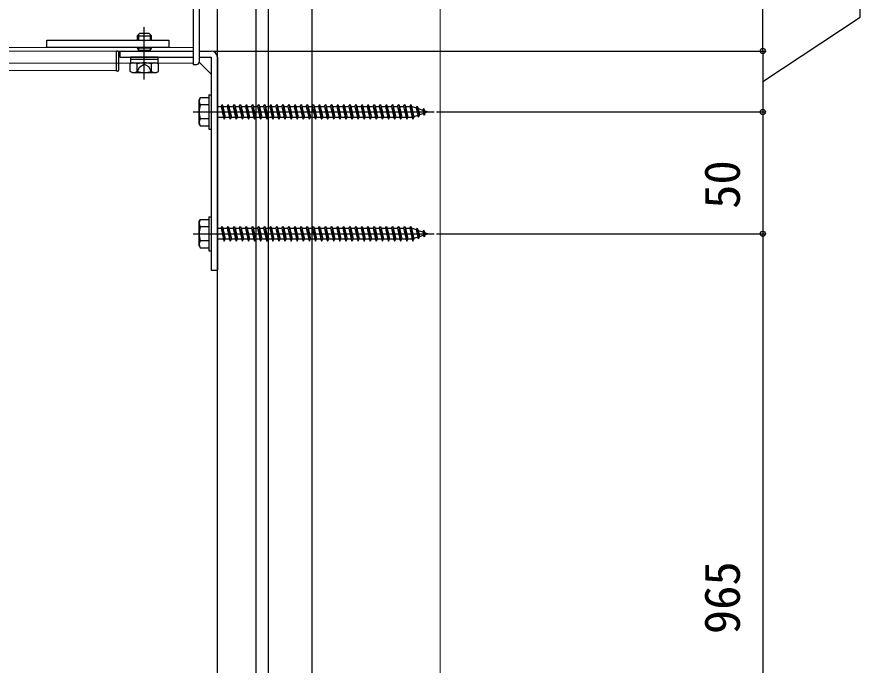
# Model space of a CAD drawing. Units: millimetres, scale not verified. Extents: x -875 to 875, y -1305 to 1298.
# Drawn here: x 110.1 to 456.5, y 691.9 to 958 of the extents above; entities that cross this region are included whole.
import ezdxf
from ezdxf.enums import TextEntityAlignment as Align

# ---------------------------------------------------------------- set-up
doc = ezdxf.new("R2010")
doc.units = ezdxf.units.MM
doc.header["$LTSCALE"] = 8
doc.layers.add('0-4_YKK_12', color=2, linetype='Continuous', lineweight=18)
for name, color, linetype in [('0-5_YKK_13', 4, 'Continuous'), ('0-6_YKK_D', 6, 'Continuous'), ('0-8_YSS_K', 3, 'Continuous')]:
    doc.layers.add(name, color=color, linetype=linetype)
doc.styles.add('ＭＳ ゴシック', font='')
doc.styles.get('ＭＳ ゴシック').set_extended_font_data('MS Gothic')

msp = doc.modelspace()

# ---------------------------------------------------------------- linework, layer by layer
at = {"layer": '0-4_YKK_12'}
for p, q in [((284, 1059.3), (284, 239)), ((182.5, 939), (182.5, 1014)), ((182.5, 945.5), (-87.5, 945.5)), ((182.5, 944), (-87.5, 944)), ((151, 944), (-87.5, 944)), ((182.5, 939), (-87.5, 939)), ((151, 936), (-87.5, 936))]:
    msp.add_line(p, q, dxfattribs=at)
msp.add_lwpolyline([(151, 944), (151, 939), (151, 936)], dxfattribs=at)
at = {"layer": '0-5_YKK_13'}
for p, q in [((182.5, 1014.5), (182.5, 938.5)), ((185, 1013.5), (185, 939.5)), ((162.5, 932.379), (162.5, 953.789)), ((159.5, 950.2), (160.5, 951.2)), ((159.5, 950.2), (165.5, 950.2)), ((159.5, 950.2), (159.5, 948.5)), ((160.04, 950.74), (160.04, 948.5)), ((164.5, 951.2), (160.5, 951.2)), ((165.5, 950.2), (164.5, 951.2)), ((164.96, 950.74), (164.96, 948.5)), ((165.5, 948.5), (165.5, 950.2)), ((151.531, 943.968), (151, 944)), ((152.5, 944), (182.5, 944)), ((159.5, 945.5), (159.5, 945.3)), ((159.5, 945.3), (165.5, 945.3)), ((165.5, 945.3), (164.96, 944.365)), ((165.5, 945.3), (165.5, 945.5)), ((185, 944), (190, 944)), ((157.5, 939.2), (156.726, 938.753)), ((156.726, 935.647), (156.726, 938.753)), ((168.25, 941.5), (156.75, 941.5)), ((156.75, 940.7), (156.75, 939.2)), ((156.75, 940.7), (168.25, 940.7)), ((156.75, 939.2), (168.25, 939.2)), ((157.5, 939.2), (167.5, 939.2)), ((159.613, 935.647), (159.613, 938.753)), ((165.387, 935.647), (165.387, 938.753)), ((167.5, 939.2), (168.273, 938.753)), ((168.25, 939.2), (168.25, 940.7)), ((168.273, 935.647), (168.273, 938.753)), ((185, 939.5), (190, 934.5)), ((192.5, 941.5), (192.5, 854)), ((151, 935.7), (151, 937.5)), ((151.531, 935.732), (151, 935.7)), ((152, 936.232), (152, 937.5)), ((157.5, 935.2), (156.726, 935.647)), ((157.5, 935.2), (167.5, 935.2)), ((167.5, 935.2), (168.273, 935.647)), ((182.5, 938.5), (184, 938.5)), ((189, 926), (189, 912)), ((189, 926), (190, 926)), ((190, 926), (190, 912)), ((185, 924), (185.433, 924.75)), ((185, 914), (185, 924)), ((189, 924.75), (185.431, 924.75)), ((189, 921.887), (185.447, 921.887)), ((189, 924.75), (189, 913.25)), ((194.5, 922), (195.25, 916)), ((196.5, 921.25), (197, 922)), ((197, 922), (197.75, 916)), ((197, 922), (197.25, 921.25)), ((199.5, 922), (200.25, 916)), ((202, 922), (202.75, 916)), ((204.5, 922), (205.25, 916)), ((207, 922), (207.75, 916)), ((209.5, 922), (210.25, 916)), ((212, 922), (212.75, 916)), ((214.5, 922), (215.25, 916)), ((217, 922), (217.75, 916)), ((219.5, 922), (220.25, 916)), ((222, 922), (222.75, 916)), ((224.5, 922), (225.25, 916)), ((227, 922), (227.75, 916)), ((229.5, 922), (230.25, 916)), ((232, 922), (232.75, 916)), ((234.5, 922), (235.25, 916)), ((237, 922), (237.75, 916)), ((239.5, 922), (240.25, 916)), ((242, 922), (242.75, 916)), ((244.5, 922), (245.25, 916)), ((247, 922), (247.75, 916)), ((249.5, 922), (250.25, 916)), ((252, 922), (252.75, 916)), ((254.5, 922), (255.25, 916)), ((257, 922), (257.75, 916)), ((259.5, 922), (260.25, 916)), ((262, 922), (262.75, 916)), ((264.5, 922), (265.25, 916)), ((267, 922), (267.75, 916)), ((269.5, 922), (270.25, 916)), ((272, 922), (272.75, 916)), ((274.586, 921.314), (274.127, 920.678)), ((274.586, 921.314), (274.939, 920.399)), ((274.586, 921.314), (275.14, 916.878)), ((182.5, 919), (281.5, 919)), ((192.5, 921.25), (194, 921.25)), ((194.75, 921.25), (195.75, 916.75)), ((194.75, 921.25), (196.5, 921.25)), ((196.5, 921.25), (197.5, 916.75)), ((197.25, 921.25), (198.25, 916.75)), ((197.25, 921.25), (199, 921.25)), ((199.75, 921.25), (201.5, 921.25)), ((199.75, 921.25), (200.75, 916.75)), ((202.25, 921.25), (204, 921.25)), ((202.25, 921.25), (203.25, 916.75)), ((204.75, 921.25), (206.5, 921.25)), ((204.75, 921.25), (205.75, 916.75)), ((207.25, 921.25), (209, 921.25)), ((207.25, 921.25), (208.25, 916.75)), ((209.75, 921.25), (211.5, 921.25)), ((209.75, 921.25), (210.75, 916.75)), ((212.25, 921.25), (214, 921.25)), ((212.25, 921.25), (213.25, 916.75)), ((214.75, 921.25), (216.5, 921.25)), ((214.75, 921.25), (215.75, 916.75)), ((217.25, 921.25), (219, 921.25)), ((217.25, 921.25), (218.25, 916.75)), ((219.75, 921.25), (221.5, 921.25)), ((219.75, 921.25), (220.75, 916.75)), ((222.25, 921.25), (224, 921.25)), ((222.25, 921.25), (223.25, 916.75)), ((224.75, 921.25), (226.5, 921.25)), ((224.75, 921.25), (225.75, 916.75)), ((227.25, 921.25), (229, 921.25)), ((227.25, 921.25), (228.25, 916.75)), ((229.75, 921.25), (230.75, 916.75)), ((232.25, 921.25), (234, 921.25)), ((232.25, 921.25), (233.25, 916.75)), ((234.75, 921.25), (235.75, 916.75)), ((237.25, 921.25), (239, 921.25)), ((237.25, 921.25), (238.25, 916.75)), ((239.75, 921.25), (240.75, 916.75)), ((242.25, 921.25), (244, 921.25)), ((242.25, 921.25), (243.25, 916.75)), ((244.75, 921.25), (245.75, 916.75)), ((247.25, 921.25), (249, 921.25)), ((247.25, 921.25), (248.25, 916.75)), ((249.75, 921.25), (250.75, 916.75)), ((252.25, 921.25), (254, 921.25)), ((252.25, 921.25), (253.25, 916.75)), ((254.75, 921.25), (255.75, 916.75)), ((257.25, 921.25), (259, 921.25)), ((257.25, 921.25), (258.25, 916.75)), ((259.75, 921.25), (260.75, 916.75)), ((262.25, 921.25), (264, 921.25)), ((262.25, 921.25), (263.25, 916.75)), ((264.75, 921.25), (266.5, 921.25)), ((264.75, 921.25), (265.75, 916.75)), ((267.25, 921.25), (268.25, 916.75)), ((267.25, 921.25), (269, 921.25)), ((269.75, 921.25), (270.75, 916.75)), ((269.75, 921.25), (271.5, 921.25)), ((272.25, 921.25), (272.466, 921.25)), ((272.25, 921.25), (273.25, 916.75)), ((272.466, 921.25), (274.127, 920.678)), ((274.127, 920.678), (274.82, 917.561)), ((274.939, 920.399), (276.834, 919.746)), ((274.939, 920.399), (275.517, 917.801)), ((277.142, 918.361), (275.517, 917.801)), ((277.198, 920.414), (276.834, 919.746)), ((276.834, 919.746), (277.142, 918.361)), ((277.537, 917.704), (277.142, 918.361)), ((277.198, 920.414), (277.646, 919.467)), ((277.198, 920.414), (277.537, 917.704)), ((277.537, 917.704), (277.839, 918.601)), ((277.646, 919.467), (279, 919)), ((277.646, 919.467), (277.839, 918.601)), ((279, 919), (277.839, 918.601)), ((189, 916.114), (185.447, 916.114)), ((195, 916.75), (192.5, 916.75)), ((197.5, 916.75), (195.75, 916.75)), ((197.5, 916.75), (197.75, 916)), ((197.75, 916), (198.25, 916.75)), ((200, 916.75), (198.25, 916.75)), ((202.5, 916.75), (200.75, 916.75)), ((205, 916.75), (203.25, 916.75)), ((207.5, 916.75), (205.75, 916.75)), ((210, 916.75), (208.25, 916.75)), ((212.5, 916.75), (210.75, 916.75)), ((215, 916.75), (213.25, 916.75)), ((217.5, 916.75), (215.75, 916.75)), ((220, 916.75), (218.25, 916.75)), ((222.5, 916.75), (220.75, 916.75)), ((225, 916.75), (223.25, 916.75)), ((227.5, 916.75), (225.75, 916.75)), ((230, 916.75), (228.25, 916.75)), ((232.5, 916.75), (230.75, 916.75)), ((235, 916.75), (233.25, 916.75)), ((237.5, 916.75), (235.75, 916.75)), ((240, 916.75), (238.25, 916.75)), ((242.5, 916.75), (240.75, 916.75)), ((245, 916.75), (243.25, 916.75)), ((247.5, 916.75), (245.75, 916.75)), ((250, 916.75), (248.25, 916.75)), ((252.5, 916.75), (250.75, 916.75)), ((255, 916.75), (253.25, 916.75)), ((257.5, 916.75), (255.75, 916.75)), ((260, 916.75), (258.25, 916.75)), ((262.5, 916.75), (260.75, 916.75)), ((265, 916.75), (263.25, 916.75)), ((267.5, 916.75), (265.75, 916.75)), ((270, 916.75), (268.25, 916.75)), ((272.466, 916.75), (270.75, 916.75)), ((272.498, 916.761), (272.466, 916.75)), ((274.82, 917.561), (273.194, 917.001)), ((275.14, 916.878), (274.82, 917.561)), ((275.14, 916.878), (275.517, 917.801)), ((185, 914), (185.433, 913.25)), ((185.431, 913.25), (189, 913.25)), ((189, 912), (190, 912)), ((185, 874), (185.433, 874.75)), ((185, 864), (185, 874)), ((189, 874.75), (185.431, 874.75)), ((189, 876), (189, 862)), ((189, 876), (190, 876)), ((189, 874.75), (189, 863.25)), ((190, 876), (190, 862)), ((189, 871.887), (185.447, 871.887)), ((192.5, 871.25), (194, 871.25)), ((194.5, 872), (195.25, 866)), ((194.75, 871.25), (195.75, 866.75)), ((194.75, 871.25), (196.5, 871.25)), ((196.5, 871.25), (197, 872)), ((196.5, 871.25), (197.5, 866.75)), ((197, 872), (197.75, 866)), ((197, 872), (197.25, 871.25)), ((197.25, 871.25), (198.25, 866.75)), ((197.25, 871.25), (199, 871.25)), ((199.5, 872), (200.25, 866)), ((199.75, 871.25), (201.5, 871.25)), ((199.75, 871.25), (200.75, 866.75)), ((202, 872), (202.75, 866)), ((202.25, 871.25), (204, 871.25)), ((202.25, 871.25), (203.25, 866.75)), ((204.5, 872), (205.25, 866)), ((204.75, 871.25), (206.5, 871.25)), ((204.75, 871.25), (205.75, 866.75)), ((207, 872), (207.75, 866)), ((207.25, 871.25), (209, 871.25)), ((207.25, 871.25), (208.25, 866.75)), ((209.5, 872), (210.25, 866)), ((209.75, 871.25), (211.5, 871.25)), ((209.75, 871.25), (210.75, 866.75)), ((212, 872), (212.75, 866)), ((212.25, 871.25), (214, 871.25)), ((212.25, 871.25), (213.25, 866.75)), ((214.5, 872), (215.25, 866)), ((214.75, 871.25), (216.5, 871.25)), ((214.75, 871.25), (215.75, 866.75)), ((217, 872), (217.75, 866)), ((217.25, 871.25), (219, 871.25)), ((217.25, 871.25), (218.25, 866.75)), ((219.5, 872), (220.25, 866)), ((219.75, 871.25), (221.5, 871.25)), ((219.75, 871.25), (220.75, 866.75)), ((222, 872), (222.75, 866)), ((222.25, 871.25), (224, 871.25)), ((222.25, 871.25), (223.25, 866.75)), ((224.5, 872), (225.25, 866)), ((224.75, 871.25), (226.5, 871.25)), ((224.75, 871.25), (225.75, 866.75)), ((227, 872), (227.75, 866)), ((227.25, 871.25), (229, 871.25)), ((227.25, 871.25), (228.25, 866.75)), ((229.5, 872), (230.25, 866)), ((229.75, 871.25), (230.75, 866.75)), ((232, 872), (232.75, 866)), ((232.25, 871.25), (234, 871.25)), ((232.25, 871.25), (233.25, 866.75)), ((234.5, 872), (235.25, 866)), ((234.75, 871.25), (235.75, 866.75)), ((237, 872), (237.75, 866)), ((237.25, 871.25), (239, 871.25)), ((237.25, 871.25), (238.25, 866.75)), ((239.5, 872), (240.25, 866)), ((239.75, 871.25), (240.75, 866.75)), ((242, 872), (242.75, 866)), ((242.25, 871.25), (244, 871.25)), ((242.25, 871.25), (243.25, 866.75)), ((244.5, 872), (245.25, 866)), ((244.75, 871.25), (245.75, 866.75)), ((247, 872), (247.75, 866)), ((247.25, 871.25), (249, 871.25)), ((247.25, 871.25), (248.25, 866.75)), ((249.5, 872), (250.25, 866)), ((249.75, 871.25), (250.75, 866.75)), ((252, 872), (252.75, 866)), ((252.25, 871.25), (254, 871.25)), ((252.25, 871.25), (253.25, 866.75)), ((254.5, 872), (255.25, 866)), ((254.75, 871.25), (255.75, 866.75)), ((257, 872), (257.75, 866)), ((257.25, 871.25), (259, 871.25)), ((257.25, 871.25), (258.25, 866.75)), ((259.5, 872), (260.25, 866)), ((259.75, 871.25), (260.75, 866.75)), ((262, 872), (262.75, 866)), ((262.25, 871.25), (264, 871.25)), ((262.25, 871.25), (263.25, 866.75)), ((264.5, 872), (265.25, 866)), ((264.75, 871.25), (266.5, 871.25)), ((264.75, 871.25), (265.75, 866.75)), ((267, 872), (267.75, 866)), ((267.25, 871.25), (268.25, 866.75)), ((267.25, 871.25), (269, 871.25)), ((269.5, 872), (270.25, 866)), ((269.75, 871.25), (270.75, 866.75)), ((269.75, 871.25), (271.5, 871.25)), ((272, 872), (272.75, 866)), ((272.25, 871.25), (272.466, 871.25)), ((272.25, 871.25), (273.25, 866.75)), ((272.466, 871.25), (274.127, 870.678)), ((274.586, 871.314), (274.127, 870.678)), ((274.127, 870.678), (274.82, 867.561)), ((274.586, 871.314), (274.939, 870.399)), ((274.586, 871.314), (275.14, 866.878)), ((274.939, 870.399), (276.834, 869.746)), ((274.939, 870.399), (275.517, 867.801)), ((277.198, 870.414), (276.834, 869.746)), ((276.834, 869.746), (277.142, 868.361)), ((277.198, 870.414), (277.646, 869.467)), ((277.198, 870.414), (277.537, 867.704)), ((277.646, 869.467), (279, 869)), ((277.646, 869.467), (277.839, 868.601)), ((182.5, 869), (281.5, 869)), ((189, 866.114), (185.447, 866.114)), ((195, 866.75), (192.5, 866.75)), ((197.5, 866.75), (195.75, 866.75)), ((197.5, 866.75), (197.75, 866)), ((197.75, 866), (198.25, 866.75)), ((200, 866.75), (198.25, 866.75)), ((202.5, 866.75), (200.75, 866.75)), ((205, 866.75), (203.25, 866.75)), ((207.5, 866.75), (205.75, 866.75)), ((210, 866.75), (208.25, 866.75)), ((212.5, 866.75), (210.75, 866.75)), ((215, 866.75), (213.25, 866.75)), ((217.5, 866.75), (215.75, 866.75)), ((220, 866.75), (218.25, 866.75)), ((222.5, 866.75), (220.75, 866.75)), ((225, 866.75), (223.25, 866.75)), ((227.5, 866.75), (225.75, 866.75)), ((230, 866.75), (228.25, 866.75)), ((232.5, 866.75), (230.75, 866.75)), ((235, 866.75), (233.25, 866.75)), ((237.5, 866.75), (235.75, 866.75)), ((240, 866.75), (238.25, 866.75)), ((242.5, 866.75), (240.75, 866.75)), ((245, 866.75), (243.25, 866.75)), ((247.5, 866.75), (245.75, 866.75)), ((250, 866.75), (248.25, 866.75)), ((252.5, 866.75), (250.75, 866.75)), ((255, 866.75), (253.25, 866.75)), ((257.5, 866.75), (255.75, 866.75)), ((260, 866.75), (258.25, 866.75)), ((262.5, 866.75), (260.75, 866.75)), ((265, 866.75), (263.25, 866.75)), ((267.5, 866.75), (265.75, 866.75)), ((270, 866.75), (268.25, 866.75)), ((272.466, 866.75), (270.75, 866.75)), ((272.498, 866.761), (272.466, 866.75)), ((274.82, 867.561), (273.194, 867.001)), ((275.14, 866.878), (274.82, 867.561)), ((275.14, 866.878), (275.517, 867.801)), ((277.142, 868.361), (275.517, 867.801)), ((277.537, 867.704), (277.142, 868.361)), ((277.537, 867.704), (277.839, 868.601)), ((279, 869), (277.839, 868.601)), ((185, 864), (185.433, 863.25)), ((185.431, 863.25), (189, 863.25)), ((189, 862), (190, 862)), ((190, 854), (192.5, 854))]:
    msp.add_line(p, q, dxfattribs=at)
msp.add_lwpolyline([(172.5, 948.5), (172.5, 945.5), (122.5, 945.5), (122.5, 948.5)], close=True, dxfattribs=at)
for points in [[(151, 937.5), (151, 939), (151, 944)], [(152, 937.5), (152, 939), (152, 943.468)], [(152.5, 944), (152.5, 941.5), (182.5, 941.5)], [(159.5, 945.3), (160.04, 944.365), (164.96, 944.365)], [(160.04, 945.5), (160.04, 944.365), (160.04, 944)], [(164.96, 945.5), (164.96, 944.365), (164.96, 944)], [(156.75, 941.5), (156.75, 940.7), (168.25, 940.7), (168.25, 941.5)], [(185, 941.5), (190, 941.5), (190, 854)], [(159.45, 935.197), (160.6, 937.555), (162.5, 938.566)], [(165.55, 935.197), (164.4, 937.555), (162.5, 938.566)], [(194, 921.25), (194.5, 922), (194.75, 921.25)], [(199, 921.25), (199.5, 922), (199.75, 921.25)], [(201.5, 921.25), (202, 922), (202.25, 921.25)], [(204, 921.25), (204.5, 922), (204.75, 921.25)], [(206.5, 921.25), (207, 922), (207.25, 921.25)], [(209, 921.25), (209.5, 922), (209.75, 921.25)], [(211.5, 921.25), (212, 922), (212.25, 921.25)], [(214, 921.25), (214.5, 922), (214.75, 921.25)], [(216.5, 921.25), (217, 922), (217.25, 921.25)], [(219, 921.25), (219.5, 922), (219.75, 921.25)], [(221.5, 921.25), (222, 922), (222.25, 921.25)], [(224, 921.25), (224.5, 922), (224.75, 921.25)], [(226.5, 921.25), (227, 922), (227.25, 921.25)], [(229, 921.25), (229.5, 922), (229.75, 921.25)], [(229.75, 921.25), (231.5, 921.25), (232, 922), (232.25, 921.25)], [(234, 921.25), (234.5, 922), (234.75, 921.25)], [(234.75, 921.25), (236.5, 921.25), (237, 922), (237.25, 921.25)], [(239, 921.25), (239.5, 922), (239.75, 921.25)], [(239.75, 921.25), (241.5, 921.25), (242, 922), (242.25, 921.25)], [(244, 921.25), (244.5, 922), (244.75, 921.25)], [(244.75, 921.25), (246.5, 921.25), (247, 922), (247.25, 921.25)], [(249, 921.25), (249.5, 922), (249.75, 921.25)], [(249.75, 921.25), (251.5, 921.25), (252, 922), (252.25, 921.25)], [(254, 921.25), (254.5, 922), (254.75, 921.25)], [(254.75, 921.25), (256.5, 921.25), (257, 922), (257.25, 921.25)], [(259, 921.25), (259.5, 922), (259.75, 921.25)], [(259.75, 921.25), (261.5, 921.25), (262, 922), (262.25, 921.25)], [(264, 921.25), (264.5, 922), (264.75, 921.25)], [(266.5, 921.25), (267, 922), (267.25, 921.25)], [(269, 921.25), (269.5, 922), (269.75, 921.25)], [(271.5, 921.25), (272, 922), (272.25, 921.25)], [(194, 921.25), (195, 916.75), (195.25, 916), (195.75, 916.75)], [(199, 921.25), (200, 916.75), (200.25, 916), (200.75, 916.75)], [(201.5, 921.25), (202.5, 916.75), (202.75, 916), (203.25, 916.75)], [(204, 921.25), (205, 916.75), (205.25, 916), (205.75, 916.75)], [(206.5, 921.25), (207.5, 916.75), (207.75, 916), (208.25, 916.75)], [(209, 921.25), (210, 916.75), (210.25, 916), (210.75, 916.75)], [(211.5, 921.25), (212.5, 916.75), (212.75, 916), (213.25, 916.75)], [(214, 921.25), (215, 916.75), (215.25, 916), (215.75, 916.75)], [(216.5, 921.25), (217.5, 916.75), (217.75, 916), (218.25, 916.75)], [(219, 921.25), (220, 916.75), (220.25, 916), (220.75, 916.75)], [(221.5, 921.25), (222.5, 916.75), (222.75, 916), (223.25, 916.75)], [(224, 921.25), (225, 916.75), (225.25, 916), (225.75, 916.75)], [(226.5, 921.25), (227.5, 916.75), (227.75, 916), (228.25, 916.75)], [(229, 921.25), (230, 916.75), (230.25, 916), (230.75, 916.75)], [(231.5, 921.25), (232.5, 916.75), (232.75, 916), (233.25, 916.75)], [(234, 921.25), (235, 916.75), (235.25, 916), (235.75, 916.75)], [(236.5, 921.25), (237.5, 916.75), (237.75, 916), (238.25, 916.75)], [(239, 921.25), (240, 916.75), (240.25, 916), (240.75, 916.75)], [(241.5, 921.25), (242.5, 916.75), (242.75, 916), (243.25, 916.75)], [(244, 921.25), (245, 916.75), (245.25, 916), (245.75, 916.75)], [(246.5, 921.25), (247.5, 916.75), (247.75, 916), (248.25, 916.75)], [(249, 921.25), (250, 916.75), (250.25, 916), (250.75, 916.75)], [(251.5, 921.25), (252.5, 916.75), (252.75, 916), (253.25, 916.75)], [(254, 921.25), (255, 916.75), (255.25, 916), (255.75, 916.75)], [(256.5, 921.25), (257.5, 916.75), (257.75, 916), (258.25, 916.75)], [(259, 921.25), (260, 916.75), (260.25, 916), (260.75, 916.75)], [(261.5, 921.25), (262.5, 916.75), (262.75, 916), (263.25, 916.75)], [(264, 921.25), (265, 916.75), (265.25, 916), (265.75, 916.75)], [(266.5, 921.25), (267.5, 916.75), (267.75, 916), (268.25, 916.75)], [(269, 921.25), (270, 916.75), (270.25, 916), (270.75, 916.75)], [(271.5, 921.25), (272.5, 916.75), (272.75, 916), (273.25, 916.75)], [(194, 871.25), (194.5, 872), (194.75, 871.25)], [(194, 871.25), (195, 866.75), (195.25, 866), (195.75, 866.75)], [(199, 871.25), (199.5, 872), (199.75, 871.25)], [(199, 871.25), (200, 866.75), (200.25, 866), (200.75, 866.75)], [(201.5, 871.25), (202, 872), (202.25, 871.25)], [(201.5, 871.25), (202.5, 866.75), (202.75, 866), (203.25, 866.75)], [(204, 871.25), (204.5, 872), (204.75, 871.25)], [(204, 871.25), (205, 866.75), (205.25, 866), (205.75, 866.75)], [(206.5, 871.25), (207, 872), (207.25, 871.25)], [(206.5, 871.25), (207.5, 866.75), (207.75, 866), (208.25, 866.75)], [(209, 871.25), (209.5, 872), (209.75, 871.25)], [(209, 871.25), (210, 866.75), (210.25, 866), (210.75, 866.75)], [(211.5, 871.25), (212, 872), (212.25, 871.25)], [(211.5, 871.25), (212.5, 866.75), (212.75, 866), (213.25, 866.75)], [(214, 871.25), (214.5, 872), (214.75, 871.25)], [(214, 871.25), (215, 866.75), (215.25, 866), (215.75, 866.75)], [(216.5, 871.25), (217, 872), (217.25, 871.25)], [(216.5, 871.25), (217.5, 866.75), (217.75, 866), (218.25, 866.75)], [(219, 871.25), (219.5, 872), (219.75, 871.25)], [(219, 871.25), (220, 866.75), (220.25, 866), (220.75, 866.75)], [(221.5, 871.25), (222, 872), (222.25, 871.25)], [(221.5, 871.25), (222.5, 866.75), (222.75, 866), (223.25, 866.75)], [(224, 871.25), (224.5, 872), (224.75, 871.25)], [(224, 871.25), (225, 866.75), (225.25, 866), (225.75, 866.75)], [(226.5, 871.25), (227, 872), (227.25, 871.25)], [(226.5, 871.25), (227.5, 866.75), (227.75, 866), (228.25, 866.75)], [(229, 871.25), (229.5, 872), (229.75, 871.25)], [(229, 871.25), (230, 866.75), (230.25, 866), (230.75, 866.75)], [(229.75, 871.25), (231.5, 871.25), (232, 872), (232.25, 871.25)], [(231.5, 871.25), (232.5, 866.75), (232.75, 866), (233.25, 866.75)], [(234, 871.25), (234.5, 872), (234.75, 871.25)], [(234, 871.25), (235, 866.75), (235.25, 866), (235.75, 866.75)], [(234.75, 871.25), (236.5, 871.25), (237, 872), (237.25, 871.25)], [(236.5, 871.25), (237.5, 866.75), (237.75, 866), (238.25, 866.75)], [(239, 871.25), (239.5, 872), (239.75, 871.25)], [(239, 871.25), (240, 866.75), (240.25, 866), (240.75, 866.75)], [(239.75, 871.25), (241.5, 871.25), (242, 872), (242.25, 871.25)], [(241.5, 871.25), (242.5, 866.75), (242.75, 866), (243.25, 866.75)], [(244, 871.25), (244.5, 872), (244.75, 871.25)], [(244, 871.25), (245, 866.75), (245.25, 866), (245.75, 866.75)], [(244.75, 871.25), (246.5, 871.25), (247, 872), (247.25, 871.25)], [(246.5, 871.25), (247.5, 866.75), (247.75, 866), (248.25, 866.75)], [(249, 871.25), (249.5, 872), (249.75, 871.25)], [(249, 871.25), (250, 866.75), (250.25, 866), (250.75, 866.75)], [(249.75, 871.25), (251.5, 871.25), (252, 872), (252.25, 871.25)], [(251.5, 871.25), (252.5, 866.75), (252.75, 866), (253.25, 866.75)], [(254, 871.25), (254.5, 872), (254.75, 871.25)], [(254, 871.25), (255, 866.75), (255.25, 866), (255.75, 866.75)], [(254.75, 871.25), (256.5, 871.25), (257, 872), (257.25, 871.25)], [(256.5, 871.25), (257.5, 866.75), (257.75, 866), (258.25, 866.75)], [(259, 871.25), (259.5, 872), (259.75, 871.25)], [(259, 871.25), (260, 866.75), (260.25, 866), (260.75, 866.75)], [(259.75, 871.25), (261.5, 871.25), (262, 872), (262.25, 871.25)], [(261.5, 871.25), (262.5, 866.75), (262.75, 866), (263.25, 866.75)], [(264, 871.25), (264.5, 872), (264.75, 871.25)], [(264, 871.25), (265, 866.75), (265.25, 866), (265.75, 866.75)], [(266.5, 871.25), (267, 872), (267.25, 871.25)], [(266.5, 871.25), (267.5, 866.75), (267.75, 866), (268.25, 866.75)], [(269, 871.25), (269.5, 872), (269.75, 871.25)], [(269, 871.25), (270, 866.75), (270.25, 866), (270.75, 866.75)], [(271.5, 871.25), (272, 872), (272.25, 871.25)], [(271.5, 871.25), (272.5, 866.75), (272.75, 866), (273.25, 866.75)]]:
    msp.add_lwpolyline(points, dxfattribs=at)
for centre, radius, start, end in [((151.5, 943.468), 0.5, 0, 86.5), ((190, 941.5), 2.5, 0, 90), ((158.17, 936.644), 2.556, 55.61708, 124.38292), ((162.5, 929.646), 9.554, 72.41276, 107.58724), ((166.83, 936.644), 2.556, 55.61708, 124.38292), ((184, 939.5), 1, 270, 0), ((151.5, 936.232), 0.5, 273.5, 0), ((158.17, 937.756), 2.556, 235.61708, 304.38292), ((162.5, 944.754), 9.554, 252.41276, 287.58724), ((166.83, 937.756), 2.556, 235.61708, 304.38292), ((187.556, 923.331), 2.556, 146.25178, 214.38425), ((194.553, 919), 9.553, 162.41205, 197.58795), ((187.556, 914.67), 2.556, 145.61575, 213.74822), ((187.556, 873.331), 2.556, 146.25178, 214.38425), ((194.553, 869), 9.553, 162.41205, 197.58795), ((187.556, 864.67), 2.556, 145.61575, 213.74822)]:
    msp.add_arc(centre, radius, start, end, dxfattribs=at)
at = {"layer": '0-6_YKK_D'}
for p, q in [((416.5, 944), (416.5, 1014)), ((191, 944), (417.5, 944)), ((241.5, 944), (417.5, 944)), ((416.5, 944), (416.5, 919)), ((282.5, 919), (417.5, 919)), ((282.5, 919), (417.5, 919)), ((416.5, 919), (416.5, 869)), ((282.5, 869), (417.5, 869)), ((282.5, 869), (417.5, 869)), ((416.5, 869), (416.5, 584))]:
    msp.add_line(p, q, dxfattribs=at)
msp.add_lwpolyline([(416.5, 931.5), (456.5, 957.923), (456.5, 994.06)], dxfattribs=at)
for centre in [(416.5, 944), (416.5, 944), (416.5, 919), (416.5, 919), (416.5, 869), (416.5, 869)]:
    msp.add_circle(centre, 1.075, dxfattribs=at)
at = {"layer": '0-8_YSS_K'}
for p, q in [((192.5, 652.999), (192.5, 1059.3)), ((208.5, 654.399), (208.5, 1059.3)), ((213.5, 654.836), (213.5, 1059.3)), ((231.5, 661.5), (231.5, 1059.3))]:
    msp.add_line(p, q, dxfattribs=at)

# ---------------------------------------------------------------- texts
at = {"layer": '0-6_YKK_D', "style": 'ＭＳ ゴシック'}
for s, p in [('50', (411.5, 879.228)), ('965', (411.5, 704.625))]:
    msp.add_text(s, height=14.66, rotation=90, dxfattribs=at).set_placement(p, align=Align.BOTTOM_LEFT)

doc.saveas('drawing.dxf')
